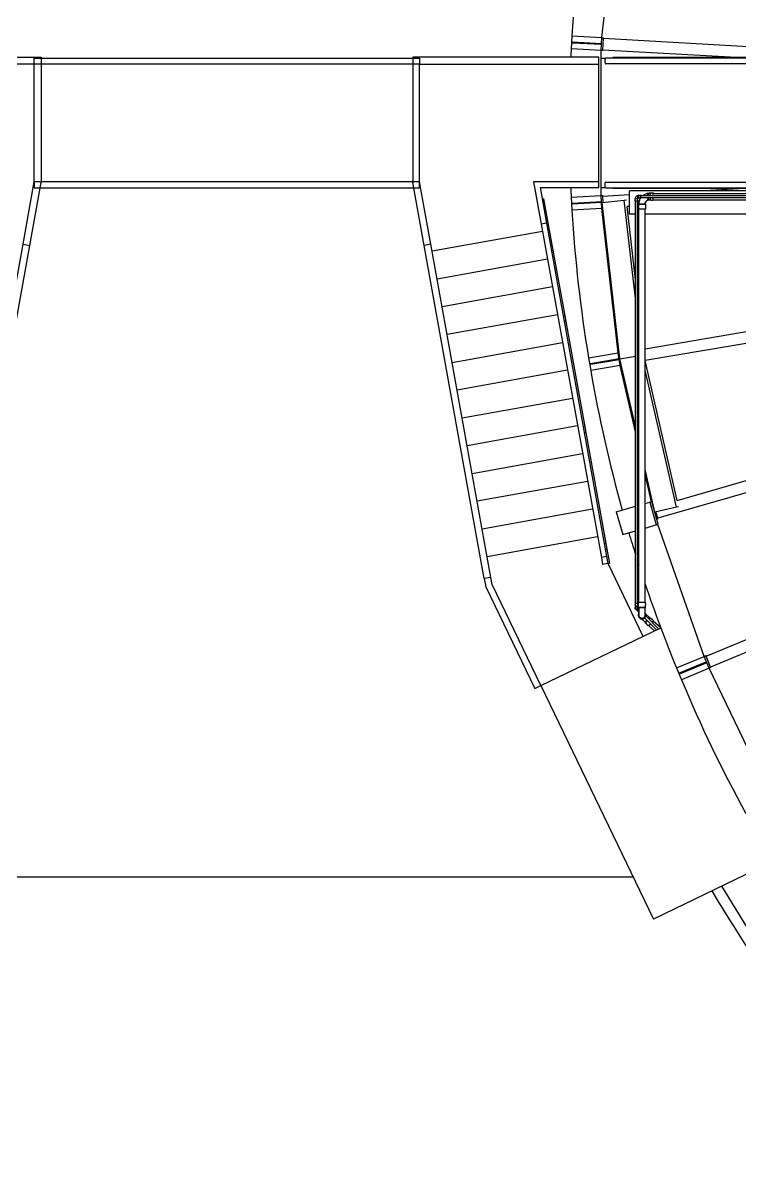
# Model space of a CAD drawing. Header units: millimetres. Extents: x 0 to 157650, y 0 to 89100.
# Drawn here: x 39687 to 45770, y 22745 to 32534 of the extents above; entities that cross this region are included whole.
import ezdxf

# ---------------------------------------------------------------- set-up
doc = ezdxf.new("R2010")
doc.units = ezdxf.units.MM
doc.header["$LTSCALE"] = 150
doc.layers.add('Visible', color=7, linetype='Continuous', lineweight=25)

msp = doc.modelspace()

# ---------------------------------------------------------------- linework, layer by layer
at = {"layer": 'Visible', "color": 9, "true_color": 0xc0c0c0}
for p, q in [((44598.2, 32411.2), (44736.1, 33635.5)), ((44344.3, 32425.4), (44338.1, 32315.6)), ((44344.3, 32425.4), (44597.9, 32411.2)), ((44591.7, 32301.4), (44597.9, 32411.2)), ((44597.9, 32411.2), (44613.9, 32410.3)), ((44608, 32305.5), (44613.6, 32405.3)), ((44613.6, 32405.3), (44613.9, 32410.3)), ((44613.6, 32405.3), (47525.7, 32241.9)), ((44591.7, 32301.4), (44338.1, 32315.6)), ((44349.9, 32365), (44350.5, 32375)), ((44594.5, 32351.3), (44349.9, 32365)), ((44350.5, 32375), (44595.1, 32361.3)), ((44607.7, 32300.5), (44608, 32305.5)), ((45740.7, 32241.9), (44608, 32305.5)), ((38262, 32244.2), (39840.3, 32244.2)), ((39782, 32185.9), (39782, 32235.9)), ((39782, 32235.9), (43052.1, 32235.9)), ((39840.3, 32244.2), (39840.3, 31180.7)), ((42993.8, 32244.2), (42993.8, 31180.7)), ((44572, 32244.2), (42993.8, 32244.2)), ((43052.1, 32235.9), (43052.1, 32185.9)), ((44572, 32185.9), (44572, 32244.2)), ((44607.7, 32300.5), (44591.7, 32301.4)), ((44592, 31685.6), (44592, 32301.4)), ((44592, 32235.9), (44632.1, 32235.9)), ((44592, 31135.9), (44592, 32235.9)), ((53942, 32235.9), (44632.1, 32235.9)), ((44692, 32235.9), (44692, 32241.9)), ((53922, 32241.9), (44692, 32241.9)), ((39782, 32185.9), (38262, 32185.9)), ((39782, 31185.9), (39782, 32185.9)), ((43052.1, 32185.9), (39782, 32185.9)), ((43052.1, 32185.9), (44572, 32185.9)), ((43052.1, 31185.9), (43052.1, 32185.9)), ((43052.1, 31185.9), (43052.1, 32185.9)), ((44572, 31185.9), (44572, 32185.9)), ((53935.6, 32187.6), (44632.1, 32187.6)), ((39686.6, 30657), (39782, 31185.9)), ((39744, 30646.7), (39840.3, 31180.7)), ((39782, 31185.9), (39782, 31135.9)), ((43052.1, 31185.9), (39782, 31185.9)), ((39782, 31135.9), (43052.1, 31135.9)), ((43090.1, 30646.7), (42993.8, 31180.7)), ((43147.5, 30657), (43052.1, 31185.9)), ((43052.1, 31135.9), (43052.1, 31185.9)), ((44572, 31185.9), (44019.1, 31185.9)), ((44019.1, 31185.9), (44084.1, 30826)), ((44076.9, 31137.6), (44572, 31137.6)), ((44131.6, 30834.5), (44076.9, 31137.6)), ((44572, 31137.6), (44572, 31185.9)), ((44632.1, 31135.9), (44592, 31135.9)), ((44592.1, 31069.3), (44592.1, 31135.9)), ((44632.1, 31184.2), (53935.6, 31184.2)), ((44632.1, 31135.9), (53942, 31135.9)), ((44692, 31135.9), (44692, 31129.9)), ((44104.5, 31041.3), (44094.6, 31039.5)), ((44104.5, 31041.3), (44152.4, 30775.5)), ((44338.2, 31055.1), (44591.8, 31069.3)), ((44338.2, 31055.1), (44344.4, 30945.3)), ((44591.8, 31069.3), (44607.8, 31070.2)), ((44598, 30959.5), (44591.8, 31069.3)), ((44608.1, 31065.2), (44607.8, 31070.2)), ((44608.1, 31065.2), (44832.8, 31077.9)), ((44611.1, 31010.6), (44608.1, 31065.2)), ((53922, 31129.9), (44692, 31129.9)), ((44789, 31030.7), (44806.5, 31032.6)), ((53950.8, 31110.9), (44832.8, 31110.9)), ((44832.8, 30910.9), (44832.8, 31110.9)), ((44883.3, 31046.6), (44881.3, 31042.9)), ((44902.8, 31042.9), (44881.3, 31042.9)), ((44881.3, 31034.4), (44881.3, 31042.9)), ((44901.4, 31045.5), (44902.8, 31042.9)), ((44902.8, 31034.4), (44902.8, 31042.9)), ((44904.9, 31069.5), (44908.2, 31071.5)), ((44905.9, 31051.7), (44908.2, 31050.4)), ((44908.9, 31071.7), (44915.9, 31071.7)), ((44908.9, 31050.2), (44915.9, 31050.2)), ((44923.3, 31071.7), (44929.6, 31071.7)), ((44923.3, 31050.2), (44929.6, 31050.2)), ((44929.6, 31069.9), (53960.2, 31069.9)), ((44929.6, 31051.9), (53964.6, 31051.9)), ((44994.3, 31087.2), (44997.9, 31089.5)), ((44994.7, 31034.4), (44997.9, 31032.3)), ((45015.2, 31090.2), (45000.1, 31090.2)), ((45037.7, 31090.2), (45027.1, 31090.2)), ((45037.7, 31087.9), (53852.6, 31087.9)), ((45037.7, 31033.9), (53852.6, 31033.9)), ((45420.8, 31110.9), (45758.8, 31129.9)), ((44598, 30959.5), (44344.4, 30945.3)), ((44350, 31005.7), (44594.6, 31019.4)), ((44350.6, 30995.7), (44350, 31005.7)), ((44595.2, 31009.4), (44350.6, 30995.7)), ((44607.9, 30960.1), (44598, 30959.5)), ((44736.2, 29735.3), (44598.2, 30959.5)), ((44602.3, 31009.6), (44789, 31030.7)), ((44751.8, 29682.7), (44602.3, 31009.6)), ((44883, 30196.1), (44789, 31030.7)), ((44832.8, 30977.7), (44812.5, 30976.6)), ((44883, 30358.2), (44813.4, 30976.6)), ((44881.3, 31020.9), (44881.3, 31027.6)), ((44902.8, 31020.9), (44881.3, 31020.9)), ((44883, 27607.3), (44883, 31020.9)), ((44901, 27607.3), (44901, 31020.9)), ((44902.8, 31020.9), (44902.8, 31027.6)), ((44912.1, 30999.9), (44909.7, 30995.9)), ((44909.7, 30995.9), (44968.3, 30995.9)), ((44909.7, 30995.9), (44909.7, 30976.8)), ((44909.7, 30967.2), (44909.7, 30955.9)), ((44909.7, 30955.9), (44968.3, 30955.9)), ((44912, 27612.9), (44912, 30955.9)), ((44966, 27612.9), (44966, 30955.9)), ((44966.2, 30999.5), (44968.3, 30995.9)), ((44968.3, 30995.9), (44968.3, 30976.8)), ((44968.3, 30967.2), (44968.3, 30955.9)), ((45015.2, 31031.6), (45000.1, 31031.6)), ((45037.7, 31031.6), (45027.1, 31031.6)), ((44883, 30910.9), (44832.8, 30910.9)), ((44912, 30910.9), (44901, 30910.9)), ((52280.4, 30910.9), (44966, 29667.8)), ((44966, 29769.2), (51683.6, 30910.9)), ((53928.2, 30910.9), (44966, 30910.9)), ((53928.2, 30880.7), (45073.1, 28329.2)), ((45236.7, 28480.4), (53671.8, 30910.9)), ((44095, 30765.2), (43158.4, 30596.3)), ((44131.6, 30834.5), (44084.1, 30826)), ((44084.1, 30826), (44594.4, 27996.4)), ((44641.9, 28005), (44131.6, 30834.5)), ((44152.4, 30775.5), (44142.6, 30773.8)), ((44152.4, 30775.5), (44283.5, 30048.9)), ((39176.3, 27827.5), (39686.6, 30657)), ((39233.6, 27817.2), (39744, 30646.7)), ((39686.6, 30657), (39744, 30646.7)), ((43147.5, 30657), (43090.1, 30646.7)), ((43600.4, 27817.2), (43090.1, 30646.7)), ((43657.8, 27827.5), (43147.5, 30657)), ((45482.8, 27158.5), (53928.2, 30657.2)), ((53949.4, 30557.8), (45521, 27066.1)), ((44137.6, 30529.4), (43201, 30360.5)), ((44180.1, 30293.6), (43243.5, 30124.7)), ((44912, 30100.9), (44901, 30198.4)), ((44222.6, 30057.8), (43286, 29888.9)), ((44283.5, 30048.9), (44273.6, 30047.1)), ((44292, 30001.3), (44282.2, 29999.6)), ((44283.5, 30048.9), (44292, 30001.3)), ((44292, 30001.3), (44453.6, 29105.7)), ((44912, 29938.8), (44901, 30036.3)), ((43328.5, 29653.1), (44265.1, 29822)), ((44485.6, 29692.7), (44736, 29735.2)), ((44485.6, 29692.7), (44504, 29584.2)), ((44502.8, 29644.9), (44744.4, 29685.9)), ((44746, 29676.1), (44504.5, 29635)), ((44736, 29735.2), (44745.7, 29736.9)), ((44754.4, 29626.8), (44736, 29735.2)), ((44751.8, 29682.7), (44883, 29705)), ((44883, 29107.6), (44751.8, 29682.7)), ((44901, 29708), (44912, 29709.9)), ((45237.5, 28480.6), (44966.5, 29667.9)), ((44307.7, 29586.2), (43371.1, 29417.3)), ((44504.5, 29635), (44502.8, 29644.9)), ((44754.4, 29626.8), (44504, 29584.2)), ((44764.2, 29628.4), (44754.4, 29626.8)), ((44883, 29064.5), (44754.7, 29626.8)), ((45232.1, 28422.6), (44966, 29588.5)), ((43413.6, 29181.5), (44350.2, 29350.4)), ((44392.7, 29114.6), (43456.1, 28945.7)), ((44453.6, 29105.7), (44443.7, 29103.9)), ((44453.6, 29105.7), (44462.1, 29058.2)), ((44462.1, 29058.2), (44452.3, 29056.4)), ((44462.1, 29058.2), (44623.7, 28162.5)), ((44912, 28980.6), (44901, 29028.8)), ((44912, 28937.6), (44901, 28985.7)), ((43498.7, 28709.9), (44435.2, 28878.8)), ((45048.9, 28380.8), (44966, 28744.1)), ((45018.7, 28470.2), (44966, 28701)), ((44477.8, 28643), (43541.2, 28474.1)), ((44520.3, 28407.2), (43583.7, 28238.3)), ((44721, 28384.4), (44883, 28431.1)), ((44901, 28436.3), (44912, 28439.4)), ((44966, 28455), (45004.6, 28466.1)), ((45022, 28471.1), (45004.6, 28466.1)), ((45004.6, 28466.1), (45060, 28273.9)), ((45077.4, 28279), (45022, 28471.1)), ((45034.6, 28427.4), (45038.1, 28428.3)), ((45232.1, 28422.6), (45048.9, 28380.8)), ((45249.3, 28426.6), (45232.1, 28422.6)), ((44721, 28384.4), (44776.4, 28192.2)), ((45073.1, 28329.2), (45057.6, 28382.8)), ((45074.5, 28324.3), (45065.1, 28321.7)), ((45074.5, 28324.3), (45073.1, 28329.2)), ((44776.4, 28192.2), (44883, 28223)), ((44901, 28228.1), (44912, 28231.3)), ((44966, 28246.9), (45060, 28273.9)), ((45060, 28273.9), (45077.4, 28279)), ((45466.3, 27157.1), (45074, 28278)), ((44562.8, 28171.4), (43626.2, 28002.5)), ((44623.7, 28162.5), (44613.8, 28160.7)), ((44632.3, 28115), (44622.4, 28113.2)), ((44623.7, 28162.5), (44632.3, 28115)), ((44632.3, 28115), (44640.8, 28067.5)), ((44641.9, 28005), (44594.4, 27996.4)), ((44631, 28065.8), (44640.8, 28067.5)), ((44640.8, 28067.5), (44662.7, 27946)), ((44652.9, 27944.2), (44641.9, 28005)), ((44594.4, 27996.4), (44605.4, 27935.7)), ((44652.9, 27944.2), (44605.4, 27935.7)), ((44662.7, 27946), (44652.9, 27944.2)), ((44950, 27327), (44652.9, 27944.2)), ((43657.8, 27827.5), (43600.4, 27817.2)), ((43600.4, 27817.2), (43612.8, 27748.6)), ((43668.8, 27766.7), (43657.8, 27827.5)), ((43612.8, 27748.6), (44029.1, 26883.7)), ((44081.6, 26909), (43668.8, 27766.7)), ((44881.3, 27607.3), (44902.8, 27607.3)), ((44881.3, 27607.3), (44881.3, 27600.6)), ((44902.8, 27607.3), (44902.8, 27600.6)), ((44968.3, 27612.9), (44909.7, 27612.9)), ((44909.7, 27601.6), (44909.7, 27612.9)), ((44968.3, 27601.6), (44968.3, 27612.9)), ((44881.3, 27593.8), (44881.3, 27585.3)), ((44881.3, 27585.3), (44902.8, 27585.3)), ((44883, 27582.1), (44881.3, 27585.3)), ((44883, 27582.1), (44883, 27567.6)), ((44883, 27582.1), (44883, 27567.6)), ((44892.5, 27554.1), (44896, 27550.5)), ((44892.5, 27554.1), (44896, 27550.5)), ((44896, 27550.5), (44897, 27547)), ((44897, 27547), (44912, 27561.8)), ((44897, 27547), (44903, 27540.9)), ((44901, 27582.1), (44902.8, 27585.3)), ((44901, 27567.6), (44901, 27582.1)), ((44901, 27567.6), (44901, 27582.1)), ((44902.8, 27593.8), (44902.8, 27585.3)), ((44908.8, 27563.1), (44905.3, 27566.7)), ((44908.8, 27563.1), (44905.3, 27566.7)), ((44907.8, 27536.1), (44912, 27531.8)), ((44908.8, 27563.1), (44912, 27562.2)), ((44909.7, 27572.9), (44909.7, 27592)), ((44968.3, 27572.9), (44909.7, 27572.9)), ((44912, 27569.1), (44909.7, 27572.9)), ((44912, 27569.1), (44912, 27508.1)), ((44966, 27569.1), (44968.3, 27572.9)), ((44966, 27508.1), (44966, 27569.1)), ((44966, 27508.1), (44966, 27569.1)), ((44968.3, 27572.9), (44968.3, 27592)), ((45002.3, 27486.3), (44971.5, 27514.7)), ((45002.3, 27486.3), (44971.5, 27514.7)), ((44934.9, 27475), (44965.6, 27446.6)), ((44934.9, 27475), (44965.6, 27446.6)), ((45063.1, 27381.4), (44961.9, 27483.9)), ((44965.6, 27446.6), (44966.9, 27442.3)), ((44984.3, 27461.2), (44966.9, 27442.3)), ((44981, 27429.4), (44966.9, 27442.3)), ((45080.2, 27389.7), (44971.2, 27500)), ((44996.3, 27415.2), (44988, 27422.9)), ((45012.4, 27432.7), (44996.3, 27415.2)), ((45006.7, 27485.4), (44996.5, 27474.4)), ((45045.5, 27372.9), (44997.9, 27416.9)), ((45002.3, 27486.3), (45006.7, 27485.4)), ((45020.7, 27472.4), (45006.7, 27485.4)), ((45036.1, 27458.3), (45024.7, 27445.9)), ((45036.1, 27458.3), (45027.7, 27465.9)), ((45097.8, 27398.1), (45034.5, 27456.6)), ((44081.6, 26909), (45098.8, 27398.6)), ((45231.4, 27059.8), (45466.1, 27157)), ((45466.1, 27157), (45480.8, 27163.1)), ((45508.2, 27055.4), (45466.1, 27157)), ((45482.8, 27158.5), (45480.8, 27163.1)), ((45521, 27066.1), (45482.8, 27158.5)), ((45231.4, 27059.8), (45273.5, 26958.2)), ((45258.8, 27017.1), (45485.2, 27110.8)), ((45489, 27101.6), (45262.7, 27007.8)), ((45508.2, 27055.4), (45273.5, 26958.2)), ((45522.9, 27061.5), (45508.2, 27055.4)), ((46043, 25945.5), (45508.4, 27055.5)), ((45522.9, 27061.5), (45521, 27066.1)), ((45262.7, 27007.8), (45258.8, 27017.1)), ((44029.1, 26883.7), (44081.6, 26909)), ((44081.6, 26909), (45035.8, 24926.7)), ((46053, 25416.3), (45035.8, 24926.7)), ((37971.2, 25285.9), (44862.9, 25285.9))]:
    msp.add_line(p, q, dxfattribs=at)
for centre, radius, start, end in [((56542, 31685.9), 12220, 170.61771, 176.53053), ((56542, 31685.9), 12220, 177.04628, 177.38139), ((56542, 31685.9), 12220, 182.57167, 182.9591), ((44882.1, 31031), 3.31, 107.34635, 252.65365), ((44881, 31034.4), 0.25, 287.34635, 0), ((44903, 31034.4), 0.25, 180, 252.65365), ((44902, 31031), 3.31, 287.34635, 72.65365), ((56542, 31685.9), 12220, 183.47486, 189.38767), ((44881, 31027.6), 0.25, 0, 72.65365), ((44903, 31027.6), 0.25, 107.34635, 180), ((44910.5, 30972), 4.65, 101.81228, 258.18772), ((44909.5, 30976.8), 0.25, 281.81228, 0), ((44909.5, 30967.2), 0.25, 0, 78.18772), ((44968.6, 30976.8), 0.25, 180, 258.18772), ((44968.6, 30967.2), 0.25, 101.81228, 180), ((44967.6, 30972), 4.65, 281.81228, 78.18772), ((56542, 31685.9), 12220, 189.90343, 195.60255), ((56542, 31685.9), 12220, 196.5403, 197.42846), ((56542, 31685.9), 12220, 197.70807, 197.87662), ((56542, 31685.9), 12220, 198.68382, 202.24481), ((44882.1, 27597.2), 3.31, 107.34635, 252.65365), ((44892, 27567.3), 13.3, 132.78469, 47.21531), ((44881, 27600.6), 0.25, 287.34635, 0), ((44881, 27593.8), 0.25, 0, 72.65365), ((44892, 27567.3), 10.8, 146.84659, 33.15341), ((44906, 27539.1), 3.31, 152.00597, 297.31328), ((44903, 27600.6), 0.25, 180, 252.65365), ((44903, 27593.8), 0.25, 107.34635, 180), ((44902, 27597.2), 3.31, 287.34635, 72.65365), ((44902.8, 27540.7), 0.25, 332.00597, 44.65963), ((44910.5, 27596.8), 4.65, 101.81228, 258.18772), ((44939, 27507.9), 33.2, 144.41499, 35.58501), ((44907.6, 27535.9), 0.25, 44.65963, 117.31328), ((44909.5, 27601.6), 0.25, 281.81228, 0), ((44909.5, 27592), 0.25, 0, 78.18772), ((44939, 27507.9), 29.3, 157.14662, 22.85338), ((44968.6, 27601.6), 0.25, 180, 258.18772), ((44968.6, 27592), 0.25, 101.81228, 180), ((44967.6, 27596.8), 4.65, 281.81228, 78.18772), ((44985, 27426.7), 4.65, 149.11288, 305.48832), ((44980.8, 27429.2), 0.25, 329.11288, 47.3006), ((44987.8, 27422.7), 0.25, 47.3006, 125.48832), ((45020.9, 27472.6), 0.25, 227.3006, 305.48832), ((45023.7, 27468.6), 4.65, 329.11288, 125.48832), ((45027.9, 27466.1), 0.25, 149.11288, 227.3006), ((56542, 31685.9), 12220, 202.76057, 208.67338), ((56542, 31685.9), 12796, 210.63501, 224.3243), ((56542, 31685.9), 12704, 210.67081, 224.32186)]:
    msp.add_arc(centre, radius, start, end, dxfattribs=at)
for centre, major_axis, start_param, end_param in [((44632.1, 32211.8), (0, -24.2), 3.141593, 6.283185), ((44632.1, 31160.1), (0, 24.2), 0, 3.141593), ((44908.9, 31060.9), (0, 10.8), 0, 3.141593), ((44929.6, 31060.9), (0, 10.8), 5.704549, 10.003414), ((44929.6, 31060.9), (0, -9), 3.141593, 6.283185), ((45000.1, 31060.9), (0, 29.3), 0, 1.258581), ((45000.1, 31060.9), (0, -29.3), 5.024604, 6.283185), ((45037.7, 31060.9), (0, 29.3), 5.884319, 7.541767), ((45037.7, 31060.9), (0, -29.3), 5.024604, 6.682052), ((45037.7, 31060.9), (0, 27), 0, 1.230959), ((45037.7, 31060.9), (0, -27), 5.052226, 6.283185)]:
    msp.add_ellipse(centre, major_axis=major_axis, ratio=0.34202, start_param=start_param, end_param=end_param, dxfattribs=at)
for points, knots in [([(44883.3, 31046.6), (44883.6, 31048.9), (44884.1, 31051.1), (44885.8, 31055.3), (44886.9, 31057.3), (44889.6, 31061), (44891.2, 31062.7), (44894.7, 31065.6), (44896.7, 31066.8), (44900.8, 31068.6), (44902.9, 31069.3), (44905.1, 31069.6)], [3.280858, 3.280858, 3.280858, 3.280858, 3.539663, 3.539663, 3.798468, 3.798468, 4.057273, 4.057273, 4.316077, 4.316077, 4.566439, 4.566439, 4.566439, 4.566439]), ([(44883.3, 31046.6), (44883.5, 31048.1), (44883.8, 31049.6), (44885.1, 31053.8), (44886.3, 31056.3), (44889.4, 31060.9), (44891.3, 31062.9), (44895.7, 31066.3), (44898.2, 31067.6), (44902.2, 31069), (44903.6, 31069.4), (44905.1, 31069.6)], [4.746213, 4.746213, 4.746213, 4.746213, 4.921108, 4.921108, 5.235267, 5.235267, 5.549426, 5.549426, 5.863585, 5.863585, 6.031794, 6.031794, 6.031794, 6.031794]), ([(44883.3, 31046.6), (44883.3, 31046.6), (44883.4, 31046.6), (44884.1, 31046.5), (44884.6, 31046.4), (44886.2, 31046.3), (44887.1, 31046.3), (44889.3, 31046.1), (44890.4, 31046.1), (44892.8, 31045.9), (44894.1, 31045.8), (44896.3, 31045.7), (44897.2, 31045.6), (44898.9, 31045.5), (44899.6, 31045.5), (44900.4, 31045.5), (44900.6, 31045.5), (44901, 31045.5), (44901.1, 31045.5), (44901.3, 31045.5), (44901.4, 31045.5), (44901.4, 31045.5)], [-5.38075, -5.38075, -5.38075, -5.38075, -5.101679, -5.101679, -4.743486, -4.743486, -4.38361, -4.38361, -4.02207, -4.02207, -3.659042, -3.659042, -3.324761, -3.324761, -3.003287, -3.003287, -2.849941, -2.849941, -2.698608, -2.698608, -2.542623, -2.542623, -2.542623, -2.542623]), ([(44901.4, 31045.5), (44901.5, 31046.1), (44901.8, 31046.7), (44902.3, 31047.8), (44902.6, 31048.3), (44903.3, 31049.3), (44903.7, 31049.7), (44904.5, 31050.4), (44905, 31050.7), (44905.8, 31051.2), (44906.1, 31051.3), (44906.4, 31051.4)], [3.4184289, 3.4184289, 3.4184289, 3.4184289, 3.6199809, 3.6199809, 3.8215329, 3.8215329, 4.0230849, 4.0230849, 4.2246369, 4.2246369, 4.3637941, 4.3637941, 4.3637941, 4.3637941]), ([(44901.4, 31045.5), (44901.4, 31045.5), (44901.4, 31045.5), (44901.6, 31046.4), (44902, 31047.2), (44902.8, 31048.7), (44903.4, 31049.4), (44904.6, 31050.5), (44905.3, 31051), (44906.2, 31051.4), (44906.3, 31051.4), (44906.4, 31051.4)], [4.8837845, 4.8837845, 4.8837845, 4.8837845, 4.887691, 4.887691, 5.1718481, 5.1718481, 5.4675973, 5.4675973, 5.7817565, 5.7817565, 5.8291496, 5.8291496, 5.8291496, 5.8291496]), ([(44905.9, 31051.7), (44905.6, 31051.9), (44905.3, 31052.2), (44904.6, 31053.2), (44904.2, 31053.9), (44903.6, 31055.7), (44903.3, 31056.8), (44903, 31058.9), (44902.9, 31060), (44902.8, 31062.2), (44902.8, 31063.3), (44903, 31065.4), (44903.2, 31066.3), (44903.7, 31067.9), (44904, 31068.6), (44904.5, 31069.2), (44904.7, 31069.4), (44904.9, 31069.5)], [-2.66035, -2.66035, -2.66035, -2.66035, -2.407698, -2.407698, -2.048021, -2.048021, -1.707581, -1.707581, -1.372474, -1.372474, -1.035542, -1.035542, -0.694471, -0.694471, -0.349205, -0.349205, -0.174184, -0.174184, -0.174184, -0.174184]), ([(44928.9, 31050.2), (44928.9, 31050.1), (44928.9, 31050.1), (44923.8, 31042.7), (44919.7, 31034.7), (44914.1, 31017.7), (44912.5, 31008.8), (44912.1, 30999.9)], [4.0730102, 4.0730102, 4.0730102, 4.0730102, 4.0749483, 4.0749483, 4.371569, 4.371569, 4.6681898, 4.6681898, 4.6681898, 4.6681898]), ([(44912.1, 30999.9), (44912.4, 31008), (44913.8, 31016.1), (44918.9, 31032.9), (44923.1, 31041.6), (44928.6, 31049.6), (44928.8, 31049.9), (44928.9, 31050.2)], [4.6511475, 4.6511475, 4.6511475, 4.6511475, 4.9211075, 4.9211075, 5.2352668, 5.2352668, 5.246327, 5.246327, 5.246327, 5.246327]), ([(44924.4, 31050.2), (44924.4, 31050.2), (44924.4, 31050.2), (44924.1, 31049.7), (44923.7, 31049.2), (44922.9, 31048.6), (44922.6, 31048.4), (44921.6, 31047.9), (44920.9, 31047.7), (44919.6, 31047.7), (44919, 31047.8), (44917.9, 31048.2), (44917.4, 31048.5), (44916.5, 31049.3), (44916, 31049.9), (44915, 31051.5), (44914.6, 31052.6), (44913.9, 31055.1), (44913.7, 31056.4), (44913.4, 31059.1), (44913.4, 31060.4), (44913.5, 31063.1), (44913.6, 31064.3), (44914, 31066.8), (44914.2, 31068), (44915, 31070.3), (44915.5, 31071.4), (44916.7, 31072.7), (44917.1, 31073.1), (44918.1, 31073.8), (44918.9, 31074.1), (44920.2, 31074.2), (44920.9, 31074.1), (44922, 31073.8), (44922.5, 31073.5), (44923.5, 31072.8), (44923.9, 31072.3), (44924.3, 31071.8), (44924.4, 31071.7), (44924.4, 31071.7)], [1.106004, 1.106004, 1.106004, 1.106004, 1.107721, 1.107721, 1.291449, 1.291449, 1.401904, 1.401904, 1.566377, 1.566377, 1.700867, 1.700867, 1.85291, 1.85291, 2.07566, 2.07566, 2.470219, 2.470219, 2.860307, 2.860307, 3.217101, 3.217101, 3.569013, 3.569013, 3.933618, 3.933618, 4.343074, 4.343074, 4.488061, 4.488061, 4.676758, 4.676758, 4.812527, 4.812527, 4.957341, 4.957341, 5.157135, 5.157135, 5.177181, 5.177181, 5.177181, 5.177181]), ([(44995.2, 31087.8), (44986.7, 31087.3), (44978.2, 31085.5), (44962.2, 31079.4), (44954.6, 31075.2), (44947.7, 31069.9)], [3.1956373, 3.1956373, 3.1956373, 3.1956373, 3.4817068, 3.4817068, 3.7689329, 3.7689329, 3.7689329, 3.7689329]), ([(44947.7, 31069.9), (44955.2, 31075.7), (44963.5, 31080.2), (44979.8, 31085.8), (44987.5, 31087.3), (44995.2, 31087.8)], [5.5504043, 5.5504043, 5.5504043, 5.5504043, 5.8635853, 5.8635853, 6.1237, 6.1237, 6.1237, 6.1237]), ([(44995.9, 31033.6), (44993.3, 31033.3), (44990.8, 31032.6), (44985.4, 31030.4), (44982.7, 31028.7), (44977.6, 31024.7), (44975.3, 31022.2), (44971.4, 31016.6), (44969.7, 31013.5), (44967.3, 31006.7), (44966.5, 31003.2), (44966.2, 30999.5)], [3.271392, 3.271392, 3.271392, 3.271392, 3.51286, 3.51286, 3.790016, 3.790016, 4.067171, 4.067171, 4.344327, 4.344327, 4.621482, 4.621482, 4.621482, 4.621482]), ([(44966.2, 30999.5), (44966.4, 31002.2), (44966.9, 31004.8), (44968.6, 31011), (44970.2, 31014.5), (44974.2, 31020.9), (44976.6, 31023.7), (44982.1, 31028.4), (44985.2, 31030.3), (44990.9, 31032.6), (44993.4, 31033.3), (44995.9, 31033.6)], [4.697855, 4.697855, 4.697855, 4.697855, 4.899343, 4.899343, 5.194539, 5.194539, 5.499045, 5.499045, 5.813204, 5.813204, 6.047945, 6.047945, 6.047945, 6.047945]), ([(44987.7, 31069.9), (44987.8, 31070.8), (44987.9, 31071.6), (44988.5, 31075.4), (44989.2, 31078.1), (44990.8, 31082.7), (44991.8, 31084.6), (44993.3, 31086.4), (44993.8, 31086.9), (44994.3, 31087.2)], [-3.323197, -3.323197, -3.323197, -3.323197, -3.051083, -3.051083, -2.060652, -2.060652, -1.045583, -1.045583, -0.591192, -0.591192, -0.591192, -0.591192]), ([(44994.7, 31034.4), (44993.8, 31035), (44992.9, 31036), (44991, 31039.2), (44990, 31041.6), (44988.6, 31046.8), (44988.2, 31049.3), (44987.8, 31051.9)], [-7.916153, -7.916153, -7.916153, -7.916153, -7.082514, -7.082514, -6.01069, -6.01069, -5.16301, -5.16301, -5.16301, -5.16301]), ([(45008.6, 31069.9), (45008.8, 31072.1), (45009.2, 31074.2), (45010.2, 31079.3), (45011, 31082.1), (45013.1, 31087.2), (45014.3, 31089.5), (45016.9, 31092), (45017.8, 31092.7), (45020.1, 31093.9), (45021.8, 31094.2), (45024.7, 31093.9), (45025.9, 31093.5), (45028.1, 31092.1), (45029.1, 31091.2), (45029.9, 31090.2)], [1.873364, 1.873364, 1.873364, 1.873364, 2.097824, 2.097824, 2.443901, 2.443901, 2.817468, 2.817468, 2.97004, 2.97004, 3.17762, 3.17762, 3.345999, 3.345999, 3.536574, 3.536574, 3.536574, 3.536574]), ([(45022.6, 31027.7), (45021.3, 31027.7), (45020, 31028.1), (45017.5, 31029.3), (45016.4, 31030.2), (45014, 31033), (45012.9, 31035.1), (45010.8, 31040.2), (45010, 31043.3), (45009.1, 31048.3), (45008.8, 31050.1), (45008.6, 31051.9)], [0, 0, 0, 0, 0.166613, 0.166613, 0.371838, 0.371838, 0.707882, 0.707882, 1.080372, 1.080372, 1.268229, 1.268229, 1.268229, 1.268229]), ([(44912.1, 30999.9), (44912.1, 30999.9), (44912.3, 30999.9), (44913.2, 30999.9), (44914.6, 30999.9), (44918.5, 30999.9), (44921, 30999.8), (44926.9, 30999.8), (44930.2, 30999.8), (44937.2, 30999.7), (44940.8, 30999.7), (44947.6, 30999.6), (44950.8, 30999.6), (44956.7, 30999.5), (44959.3, 30999.5), (44962.2, 30999.5), (44963, 30999.5), (44964.2, 30999.5), (44964.6, 30999.5), (44965.3, 30999.5), (44965.6, 30999.5), (44966.1, 30999.5), (44966.2, 30999.5), (44966.2, 30999.5)], [-16.079358, -16.079358, -16.079358, -16.079358, -15.576586, -15.576586, -14.506363, -14.506363, -13.438758, -13.438758, -12.371182, -12.371182, -11.297939, -11.297939, -10.284322, -10.284322, -9.209574, -9.209574, -8.739533, -8.739533, -8.390163, -8.390163, -7.982608, -7.982608, -7.571057, -7.571057, -7.571057, -7.571057]), ([(45029.9, 31031.6), (45029.2, 31030.8), (45028.5, 31030), (45026.2, 31028.4), (45024.4, 31027.7), (45022.6, 31027.7)], [5.8882043, 5.8882043, 5.8882043, 5.8882043, 6.0452479, 6.0452479, 6.2831853, 6.2831853, 6.2831853, 6.2831853]), ([(44892, 27581.6), (44891, 27581.6), (44890, 27581.6), (44888.2, 27581.7), (44887.3, 27581.7), (44885.6, 27581.8), (44884.8, 27581.8), (44883.6, 27581.9), (44883.2, 27582), (44883.1, 27582.1), (44883, 27582.1), (44883, 27582.1)], [-5.692854, -5.692854, -5.692854, -5.692854, -5.394073, -5.394073, -5.101679, -5.101679, -4.743486, -4.743486, -4.38361, -4.38361, -4.300563, -4.300563, -4.300563, -4.300563]), ([(44883, 27567.6), (44883, 27567.4), (44883, 27567.3), (44883.1, 27566), (44883.4, 27564.9), (44884.3, 27562.8), (44885, 27561.9), (44886.6, 27560.3), (44887.6, 27559.7), (44889.7, 27558.8), (44890.9, 27558.6), (44892, 27558.6)], [-1.421724, -1.421724, -1.421724, -1.421724, -1.372474, -1.372474, -1.035542, -1.035542, -0.694471, -0.694471, -0.349205, -0.349205, 0, 0, 0, 0]), ([(44901, 27582.1), (44901, 27582.1), (44901, 27582.1), (44901, 27582), (44900.7, 27581.9), (44899.8, 27581.8), (44899.1, 27581.8), (44897.5, 27581.7), (44896.5, 27581.7), (44894.3, 27581.6), (44893.2, 27581.6), (44892, 27581.6)], [-1.392576, -1.392576, -1.392576, -1.392576, -1.372474, -1.372474, -1.035542, -1.035542, -0.694471, -0.694471, -0.349205, -0.349205, 0, 0, 0, 0]), ([(44892, 27558.6), (44893, 27558.6), (44894, 27558.7), (44895.9, 27559.4), (44896.7, 27559.9), (44898.5, 27561.2), (44899.3, 27562.1), (44900.4, 27564.2), (44900.8, 27565.3), (44901, 27566.9), (44901, 27567.2), (44901, 27567.6)], [-5.692854, -5.692854, -5.692854, -5.692854, -5.394073, -5.394073, -5.101679, -5.101679, -4.743486, -4.743486, -4.38361, -4.38361, -4.271349, -4.271349, -4.271349, -4.271349]), ([(44896, 27550.5), (44896.1, 27550.4), (44896.2, 27550.5), (44896.6, 27550.8), (44897.1, 27551.1), (44898.2, 27552), (44898.9, 27552.6), (44900.3, 27553.8), (44901, 27554.5), (44902.1, 27555.6), (44902.5, 27555.9), (44903.2, 27556.7), (44903.6, 27557), (44904.6, 27558.1), (44905.2, 27558.7), (44906.5, 27560.1), (44907.1, 27560.8), (44908.1, 27562), (44908.4, 27562.4), (44908.8, 27562.9), (44908.9, 27563.1), (44908.8, 27563.1)], [-4.271349, -4.271349, -4.271349, -4.271349, -4.02207, -4.02207, -3.659042, -3.659042, -3.324761, -3.324761, -3.003287, -3.003287, -2.849941, -2.849941, -2.698608, -2.698608, -2.407698, -2.407698, -2.048021, -2.048021, -1.707581, -1.707581, -1.421724, -1.421724, -1.421724, -1.421724]), ([(44939, 27568.9), (44936.6, 27568.9), (44934.1, 27568.9), (44929.5, 27569), (44927.3, 27569), (44922.2, 27569), (44919.5, 27569), (44915.3, 27569), (44913.7, 27569), (44912.3, 27569.1), (44912, 27569.1), (44912, 27569.1)], [-17.022367, -17.022367, -17.022367, -17.022367, -16.285566, -16.285566, -15.576586, -15.576586, -14.506363, -14.506363, -13.438758, -13.438758, -12.779119, -12.779119, -12.779119, -12.779119]), ([(44912, 27508.1), (44912, 27507.3), (44912, 27506.5), (44912.4, 27502.5), (44913.2, 27499.4), (44916.1, 27493.5), (44918, 27490.8), (44922.8, 27486.1), (44925.7, 27484.3), (44932.1, 27481.7), (44935.5, 27481), (44939, 27481)], [-4.25526, -4.25526, -4.25526, -4.25526, -4.026787, -4.026787, -3.051083, -3.051083, -2.060652, -2.060652, -1.045583, -1.045583, 0, 0, 0, 0]), ([(44966, 27569.1), (44966, 27569.1), (44966, 27569.1), (44965.6, 27569.1), (44964.8, 27569), (44962, 27569), (44960, 27569), (44955.2, 27569), (44952.3, 27569), (44946, 27568.9), (44942.5, 27568.9), (44939, 27568.9)], [-4.243793, -4.243793, -4.243793, -4.243793, -4.026787, -4.026787, -3.051083, -3.051083, -2.060652, -2.060652, -1.045583, -1.045583, 0, 0, 0, 0]), ([(44939, 27481), (44941.5, 27481), (44943.9, 27481.4), (44948.6, 27482.7), (44950.7, 27483.6), (44955.8, 27486.6), (44958.5, 27489), (44962.8, 27494.7), (44964.3, 27498), (44965.7, 27503.6), (44966, 27505.8), (44966, 27508.1)], [-17.022367, -17.022367, -17.022367, -17.022367, -16.285566, -16.285566, -15.576586, -15.576586, -14.506363, -14.506363, -13.438758, -13.438758, -12.767634, -12.767634, -12.767634, -12.767634]), ([(44965.6, 27446.6), (44965.7, 27446.6), (44965.7, 27446.7), (44966.2, 27447.2), (44967.1, 27448.1), (44969.6, 27450.7), (44971.1, 27452.3), (44974.9, 27456.3), (44977.1, 27458.7), (44980.2, 27462), (44981, 27462.9), (44981.8, 27463.7)], [-12.767634, -12.767634, -12.767634, -12.767634, -12.371182, -12.371182, -11.297939, -11.297939, -10.284322, -10.284322, -9.209574, -9.209574, -8.864072, -8.864072, -8.864072, -8.864072]), ([(44994, 27477), (44995.8, 27479), (44997.4, 27480.8), (45000, 27483.7), (45001, 27484.8), (45002.1, 27486), (45002.3, 27486.3), (45002.3, 27486.3)], [-6.977102, -6.977102, -6.977102, -6.977102, -6.01069, -6.01069, -5.003981, -5.003981, -4.25526, -4.25526, -4.25526, -4.25526])]:
    msp.add_open_spline(points, degree=3, knots=knots, dxfattribs=at)

doc.saveas('drawing.dxf')
